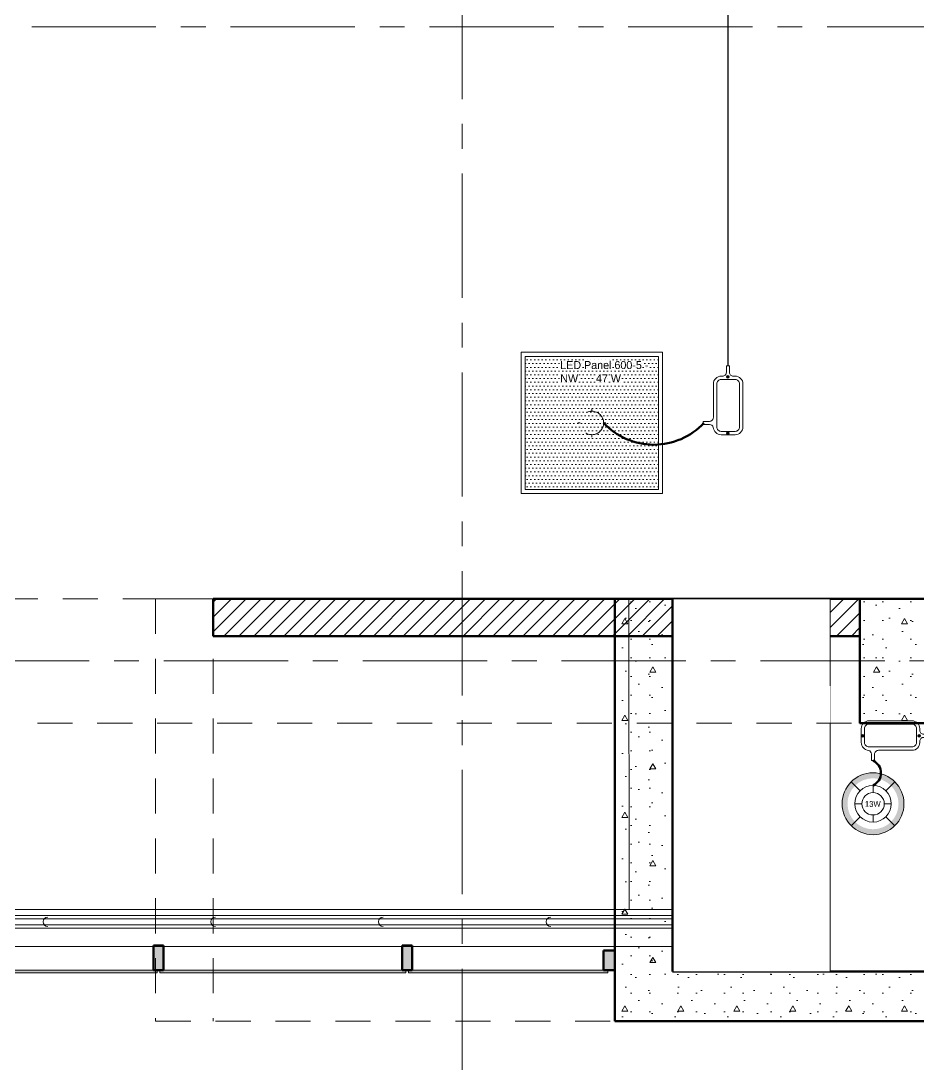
# Model space of a CAD drawing. Header units: inches. Extents: x -38 to 5698, y -33 to 92.
# Drawn here: x 389.295 to 392.904, y 5.827 to 10.026 of the extents above; entities that cross this region are included whole.
import ezdxf
from ezdxf.lldxf.tags import DXFTag

# ---------------------------------------------------------------- set-up
doc = ezdxf.new("R2010")
doc.units = ezdxf.units.IN
doc.header["$MEASUREMENT"] = 0
doc.set_wipeout_variables(frame=1)
for name, pattern in [('CONTINUA', [0]), ('DASHED', [0.75, 0.5, -0.25]), ('Hidden Line', [0.195611, 0.141111, -0.0545]), ('Línea Oculta', [0.195611, 0.141111, -0.0545]), ('Punto & Raya', [0.65, 0.5, -0.075, 0, -0.075]), ('Wipeout_Contour', [1, 0, -1])]:
    doc.linetypes.add(name, pattern=pattern)
for name, color, linetype, lineweight in [('01 IE LUM LED AD DN570C', 1, 'Continuous', 13), ('ALUMBRADO_CONDUIT', 30, 'CONDUIT1', 30), ('CABLEADO EXT.', 3, 'PVCSUBT', 30), ('Luminarias', 5, 'Continuous', 20), ('Simb_Alumbrado', 140, 'CONTINUA', 30)]:
    doc.layers.add(name, color=color, linetype=linetype, lineweight=lineweight)
for name, color, linetype in [('02 _ ARQ _ ALB _ Ejes Generales', 7, 'Continuous'), ('02 _ ARQ _ ALB _ Muros Interiores', 7, 'Continuous'), ('02 _ ARQ _ ZON _ Espacio.3D', 7, 'Continuous'), ('08 _ STR _ EXT _ 06 Columnas', 7, 'Continuous'), ('08 _ STR _ EXT _ 07 Losa Aligerada', 7, 'Continuous'), ('08 _ STR _ EXT _ 08 Placas Inclinadas', 7, 'Continuous'), ('08 _ STR _ EXT _ 09 Vigas', 7, 'Continuous'), ('Acabado - Muros', 7, 'Continuous'), ('Interior - Escaleras & Barandillas', 7, 'Continuous'), ('Marcador - Secciones', 251, 'Continuous')]:
    doc.layers.add(name, color=color, linetype=linetype)
doc.styles.add('{18b73a54-fa43-428c-adcb-c1c7bbdf2c84}', font='Simplex.shx')
tags = doc.linetypes.add('CONDUIT', pattern='A,1.5,-0.210535,["con",{18b73a54-fa43-428c-adcb-c1c7bbdf2c84},S=0.2,R=0,X=0,Y=-0.065594],-0.702384', length=2.412919).pattern_tags.tags
tags[6] = DXFTag(74, 10)
tags = doc.linetypes.add('CONDUIT1', pattern='A,1,-0.19772,["con",{18b73a54-fa43-428c-adcb-c1c7bbdf2c84},S=0.2,R=0,X=0,Y=-0.065594],-0.593642', length=1.791362).pattern_tags.tags
tags[6] = DXFTag(74, 10)
tags = doc.linetypes.add('PVCSUBT', pattern='A,0.6,-0.3,0.6,-0.075691,["PVC",Standard,S=0.2,R=0,X=0,Y=-0.093724],-0.621005', length=2.196696).pattern_tags.tags
tags[10] = DXFTag(74, 10)
pattern_1 = [(0, (370.00005, 6e-09), (0, 0.3897114), [0.024375, -0.200625]), (0, (370.11255, 0.19486), (0, 0.3897114), [0.024375, -0.200625]), (60, (370.00005, 6e-09), (-0.3375, 0.1948557), [0.024375, -0.200625]), (60, (370.22505, 6e-09), (-0.3375, 0.1948557), [0.024375, -0.200625]), (120, (370.02442, 6e-09), (0.3375, 0.1948557), [0.024375, -0.200625]), (120, (370.24942, 6e-09), (0.3375, 0.1948557), [0.024375, -0.200625]), (0, (370.00005, 0.0375), (0, 0.075), [0, -0.075, 0, -0.1125]), (45, (370.03755, 0.0375), (-0.053033, 0.053033), [0, -0.05625, 0, -0.09375])]

# ---------------------------------------------------------------- blocks, each defined once
blk = doc.blocks.new('*U270')
at = {"layer": 'Luminarias', "linetype": 'DASHED', "lineweight": 0, "ltscale": 0.05}
blk.add_lwpolyline([(0, -0.0045), (0, 0.0045)], dxfattribs=at)
blk = doc.blocks.new('*U271')
at = {"color": 0, "linetype": 'ByBlock', "lineweight": -2, "transparency": 16777216}
blk.add_blockref('*U270', (0, 0.05), dxfattribs=at)
for p, rotation in [((-0.05, 0), 90), ((0.05, 0), 269.9999999999999), ((0, -0.05), 180)]:
    blk.add_blockref('*U270', p, dxfattribs=dict(at, rotation=rotation))
blk = doc.blocks.new('PANEL LED 50W')
at = {"layer": 'Luminarias'}
h = blk.add_hatch(dxfattribs=at)
h.set_pattern_fill('DOTS', color=4, scale=0.009097)
h.set_pattern_definition([(0, (0, -2e-14), (0.0072206, 0.01444116), [0, -0.01444116])])
h.paths.add_polyline_path([(-0.2574, -0.2574), (0.2574, -0.2574), (0.2574, 0.2574), (-0.2574, 0.2574)])
h.paths.add_polyline_path([(-0.1296, 0.0974), (0.1849, 0.0974), (0.1849, 0.2469), (-0.1296, 0.2469)], flags=24)
at = {"layer": 'Luminarias', "color": 4, "lineweight": 0}
for points in [[(-0.2729, 0.2729), (0.2729, 0.2729), (0.2729, -0.2729), (-0.2729, -0.2729)], [(-0.2574, -0.2574), (0.2574, -0.2574), (0.2574, 0.2574), (-0.2574, 0.2574)]]:
    blk.add_lwpolyline(points, close=True, dxfattribs=at)
at = {"layer": 'Luminarias', "color": 4, "linetype": 'DASHED', "lineweight": 0, "ltscale": 0.01}
blk.add_circle((0, 0), 0.0455, dxfattribs=at)
at = {"color": 4}
blk.add_blockref('*U271', (0, 0), dxfattribs=at)
at = {"layer": 'Luminarias', "color": 4, "insert": (-0.1218, 0.2392), "char_height": 0.030929, "width": 0.382855, "attachment_point": 1}
blk.add_mtext('{\\Ftxt|c0;LED Panel 600-5 - NW      47 W}', dxfattribs=at)
blk = doc.blocks.new('lumin 47')
at = {"layer": 'ALUMBRADO_CONDUIT', "xscale": 1.041283452965173, "yscale": 1.041283452965173, "zscale": 1.041283452965173}
blk.add_blockref('PANEL LED 50W', (-76.251, 24.2433), dxfattribs=at)
blk = doc.blocks.new('LUM DN570C')
at = {"layer": '01 IE LUM LED AD DN570C'}
h = blk.add_hatch(color=256, dxfattribs=at)
edge = h.paths.add_edge_path()
edge.add_arc((0, 0), 0.1344, 0, 360)
edge = h.paths.add_edge_path(flags=17)
edge.add_arc((0, 0), 0.1108, 0, 360)
for p, q in [((-0.0561, 0.0563), (-0.0949, 0.0952)), ((0.0561, 0.0563), (0.0949, 0.0952)), ((-0.0561, -0.0563), (-0.0949, -0.0952)), ((0.0561, -0.0563), (0.0949, -0.0952))]:
    blk.add_line(p, q, dxfattribs=at)
at = {"layer": '01 IE LUM LED AD DN570C', "ltscale": 0.4}
for p, q in [((0, 0.0487), (0, 0.0795)), ((-0.0487, 0), (-0.0795, 0)), ((0.0487, 0), (0.0795, 0)), ((0, -0.0487), (0, -0.0795))]:
    blk.add_line(p, q, dxfattribs=at)
at = {"layer": '01 IE LUM LED AD DN570C'}
for radius in [0.1344, 0.0795]:
    blk.add_circle((0, 0), radius, dxfattribs=at)
at = {"layer": '01 IE LUM LED AD DN570C', "ltscale": 0.4}
blk.add_circle((0, 0), 0.0487, dxfattribs=at)
at = {"color": 1, "linetype": 'ByBlock', "lineweight": 80, "insert": (-0.0353, 0.0117), "char_height": 0.025, "width": 0.622217, "attachment_point": 1}
blk.add_mtext('13W ', dxfattribs=at)
blk = doc.blocks.new('CAJA OVAL TIPO L')
at = {"layer": 'Simb_Alumbrado', "lineweight": 13}
blk.add_lwpolyline([(-0.0491, -0.079), (-0.0491, -0.0343, -0.380413), (-0.0258, -0.0088), (-0.0258, -0.0088, 0.341426), (-0.0164, 0.0033), (-0.0164, 0.0236), (-0.0063, 0.0236), (-0.0063, 0.0033, 0.414214), (0.0063, -0.0092), (0.1138, -0.0092, -0.414214), (0.1388, -0.0343), (0.1388, -0.0382, 0.414214), (0.1513, -0.0508), (0.1716, -0.0508), (0.1716, -0.0609), (0.1513, -0.0609, 0.414214), (0.1388, -0.0734), (0.1388, -0.079, -0.414214), (0.1138, -0.104), (-0.0241, -0.104, -0.414214), (-0.0491, -0.079, 0.414214)], format="xyb", dxfattribs=at)
blk.add_lwpolyline([(-0.0241, -0.0199), (0.1138, -0.0199, -0.414214), (0.1282, -0.0343), (0.1282, -0.079, -0.414214), (0.1138, -0.0934), (-0.0241, -0.0934, -0.414214), (-0.0384, -0.079), (-0.0384, -0.0343, -0.414214)], format="xyb", close=True, dxfattribs=at)
for points in [[(-0.0483, -0.0558), (-0.0395, -0.0558)], [(-0.0439, -0.0514), (-0.0439, -0.0602)], [(0.1323, -0.0558), (0.1411, -0.0558)], [(0.1367, -0.0514), (0.1367, -0.0602)]]:
    blk.add_lwpolyline(points, dxfattribs=at)
for centre in [(-0.0439, -0.0558), (0.1367, -0.0558)]:
    blk.add_circle(centre, 0.00438, dxfattribs=at)

msp = doc.modelspace()

# ---------------------------------------------------------------- hatches: boundary and pattern name
at = {"layer": '08 _ STR _ EXT _ 08 Placas Inclinadas', "linetype": 'Continuous', "lineweight": 9}
h = msp.add_hatch(dxfattribs=at)
h.set_pattern_fill('HORMIGÓN_EN_MASA_0002', style=0, pattern_type=2)
h.set_pattern_definition(pattern_1)
h.paths.add_polyline_path([(391.9156, 6.1537), (392.5507, 6.2005), (391.9156, 6.2005)])
h = msp.add_hatch(dxfattribs=at)
h.set_pattern_fill('HORMIGÓN_EN_MASA_0002', style=0, pattern_type=2)
h.set_pattern_definition(pattern_1)
h.paths.add_polyline_path([(396.5361, 6.0643), (394.6886, 6.2005), (392.5507, 6.2005), (391.9156, 6.1537), (391.9156, 6.0005), (396.5361, 6.0005)])
h = msp.add_hatch(dxfattribs=at)
h.set_pattern_fill('HORMIGÓN_EN_MASA_0002', style=0, pattern_type=2)
h.set_pattern_definition(pattern_1)
h.paths.add_polyline_path([(391.9156, 6.1537), (391.6846, 6.1367), (391.6846, 6.0005), (391.9156, 6.0005)])
at = {"layer": 'Acabado - Muros', "linetype": 'Continuous', "lineweight": 9}
for points in [[(389.8438, 6.195), (389.8438, 6.205), (388.8538, 6.205), (388.8538, 6.195)], [(390.8438, 6.195), (390.8438, 6.205), (389.8538, 6.205), (389.8538, 6.195)], [(391.6558, 6.195), (391.6558, 6.205), (390.8538, 6.205), (390.8538, 6.195)]]:
    msp.add_hatch(color=250, dxfattribs=at).paths.add_polyline_path(points)

# ---------------------------------------------------------------- linework, layer by layer
at = {"layer": '02 _ ARQ _ ZON _ Espacio.3D', "color": 9, "linetype": 'Continuous', "lineweight": 5, "flags": 128}
msp.add_lwpolyline([(396.5947, 6.2), (396.5947, 7.55), (393.57, 7.55), (393.57, 7.2), (392.67, 7.2), (392.67, 7.55), (392.5507, 7.55), (392.5507, 6.2)], close=True, dxfattribs=at)
at = {"layer": '08 _ STR _ EXT _ 08 Placas Inclinadas', "color": 7, "linetype": 'Continuous', "lineweight": 80}
msp.add_line((391.9156, 6.2005), (394.6886, 6.2005), dxfattribs=at)
at = {"layer": '08 _ STR _ EXT _ 08 Placas Inclinadas', "color": 251, "linetype": 'Línea Oculta', "lineweight": 13, "flags": 128}
msp.add_lwpolyline([(389.8371, 6.0005), (391.6846, 6.0005)], dxfattribs=at)
at = {"layer": '08 _ STR _ EXT _ 08 Placas Inclinadas', "color": 7, "linetype": 'Continuous', "lineweight": 80, "flags": 128}
msp.add_lwpolyline([(391.6846, 6.0005), (396.767, 6.0005)], dxfattribs=at)
at = {"layer": 'Acabado - Muros', "color": 7, "linetype": 'Continuous', "lineweight": 60}
for p, q in [((389.8688, 6.205), (389.8288, 6.205)), ((390.8688, 6.205), (390.8288, 6.205)), ((391.6846, 6.205), (391.6385, 6.205))]:
    msp.add_line(p, q, dxfattribs=at)
at = {"layer": 'Acabado - Muros', "color": 7, "linetype": 'Continuous', "lineweight": 13, "flags": 128}
for points in [[(389.8438, 6.195), (389.8438, 6.205), (388.8538, 6.205), (388.8538, 6.195)], [(390.8438, 6.195), (390.8438, 6.205), (389.8538, 6.205), (389.8538, 6.195)], [(391.6558, 6.195), (391.6558, 6.205), (390.8538, 6.205), (390.8538, 6.195)]]:
    msp.add_lwpolyline(points, close=True, dxfattribs=at)
at = {"layer": 'ALUMBRADO_CONDUIT', "color": 30, "lineweight": 30, "ltscale": 0.4, "true_color": 0xf26722}
msp.add_line((392.139, 11.7971), (392.1391, 8.6372), dxfattribs=at)
at = {"layer": 'CABLEADO EXT.', "color": 3, "lineweight": 80}
for centre, radius, start, end in [((391.8409, 8.5969), 0.2767, 223.1507, 316.8493), ((392.6989, 6.9988), 0.0556, 295.4571, 64.5429)]:
    msp.add_arc(centre, radius, start, end, dxfattribs=at)
at = {"layer": 'Marcador - Secciones', "color": 251, "linetype": 'Punto & Raya', "lineweight": 13}
msp.add_line((374.9384, 10.0018), (416.3507, 10.0018), dxfattribs=at)

# ---------------------------------------------------------------- block references
msp.add_blockref('lumin 47', (467.8426, -15.8356))
at = {"layer": '01 IE LUM LED AD DN570C', "color": 1, "lineweight": 5, "xscale": 0.9263905751172247, "yscale": 0.9263905751172247, "zscale": 0.9263905751172247}
msp.add_blockref('LUM DN570C', (392.7228, 6.875), dxfattribs=at)
at = {"layer": 'ALUMBRADO_CONDUIT', "linetype": 'CONDUIT', "lineweight": 30, "yscale": 1.253906979044094, "zscale": 1.253906979044094}
for p, xscale, rotation in [((392.0691, 8.422), 1.253906979044094, 90), ((392.737, 7.0786), -1.253906979044094, 180)]:
    msp.add_blockref('CAJA OVAL TIPO L', p, dxfattribs=dict(at, xscale=xscale, rotation=rotation))

# ---------------------------------------------------------------- next in the draw order: wipeouts: each hides what was drawn before it
at = {"color": 254, "linetype": 'Wipeout_Contour', "lineweight": 0, "ltscale": 12950.456474}
msp.add_wipeout([(390.0681, 7.55), (392.67, 7.55), (392.67, 7.7), (390.0681, 7.7)], dxfattribs=at).dxf.layer = '02 _ ARQ _ ALB _ Muros Interiores'

# ---------------------------------------------------------------- next in the draw order: hatches: boundary and pattern name
at = {"layer": '02 _ ARQ _ ALB _ Muros Interiores', "linetype": 'Continuous', "lineweight": 5}
h = msp.add_hatch(dxfattribs=at)
h.set_pattern_fill('LADRILLO_COMÚN_0002', color=250, style=0, pattern_type=2)
h.set_pattern_definition([(45, (370.000046, 6e-09), (-0.03005204, 0.03005204), [])])
h.paths.add_polyline_path([(390.0681, 7.55), (392.67, 7.55), (392.67, 7.7), (390.0681, 7.7)])
at = {"layer": '08 _ STR _ EXT _ 06 Columnas', "linetype": 'Continuous', "lineweight": 9}
h = msp.add_hatch(dxfattribs=at)
h.set_pattern_fill('HORMIGÓN_EN_MASA_0002', style=0, pattern_type=2)
h.set_pattern_definition(pattern_1)
h.paths.add_polyline_path([(393.57, 8.1), (393.07, 8.1), (393.07, 7.7), (392.67, 7.7), (392.67, 7.2), (393.57, 7.2)])

# ---------------------------------------------------------------- next in the draw order: linework, layer by layer
at = {"layer": '02 _ ARQ _ ALB _ Muros Interiores', "color": 7, "linetype": 'Continuous', "lineweight": 80, "flags": 128}
for points in [[(392.67, 7.7), (390.0681, 7.7)], [(390.0681, 7.7), (390.0681, 7.55)], [(390.0681, 7.55), (392.67, 7.55)]]:
    msp.add_lwpolyline(points, dxfattribs=at)
at = {"layer": '02 _ ARQ _ ZON _ Espacio.3D', "color": 254, "linetype": 'Continuous', "lineweight": 0, "flags": 128}
msp.add_lwpolyline([(378.22, 17.2999), (378.221, 6.3499), (387.2102, 6.35), (387.2102, 6.45), (391.7425, 6.4499), (391.7406, 7.7), (393.07, 7.7), (393.07, 8.1), (393.57, 8.1), (393.57, 7.7), (394.27, 7.7), (394.27, 9), (393.0701, 9), (393.0701, 17.2996)], dxfattribs=at)
at = {"layer": '08 _ STR _ EXT _ 06 Columnas', "color": 7, "linetype": 'Continuous', "lineweight": 80, "flags": 128}
msp.add_lwpolyline([(393.57, 8.1), (393.57, 7.2), (392.67, 7.2), (392.67, 7.7), (393.07, 7.7), (393.07, 8.1)], close=True, dxfattribs=at)
at = {"layer": '08 _ STR _ EXT _ 07 Losa Aligerada', "color": 254, "linetype": 'Continuous', "lineweight": 18, "flags": 128}
msp.add_lwpolyline([(378.17, 33.82), (378.17, 6.3), (392.3197, 6.3), (392.3197, 6.2), (397.1712, 6.2), (397.1712, 7.2), (407.07, 7.2)], dxfattribs=at)
at = {"layer": '08 _ STR _ EXT _ 08 Placas Inclinadas', "color": 251, "linetype": 'Línea Oculta', "lineweight": 13, "flags": 128}
msp.add_lwpolyline([(389.8371, 7.7), (391.6846, 7.7)], dxfattribs=at)

# ---------------------------------------------------------------- next in the draw order: wipeouts: each hides what was drawn before it
at = {"color": 254, "linetype": 'Wipeout_Contour', "lineweight": 0, "ltscale": 12944.168496}
msp.add_wipeout([(387.4989, 6.3), (392.1007, 6.3), (392.1007, 6.45), (387.4989, 6.45)], dxfattribs=at).dxf.layer = '02 _ ARQ _ ALB _ Muros Interiores'

# ---------------------------------------------------------------- next in the draw order: hatches: boundary and pattern name
at = {"layer": 'Acabado - Muros', "linetype": 'Continuous', "lineweight": 0}
for points in [[(389.8688, 6.305), (389.8288, 6.305), (389.8288, 6.205), (389.8688, 6.205)], [(390.8688, 6.305), (390.8288, 6.305), (390.8288, 6.205), (390.8688, 6.205)], [(391.6385, 6.285), (391.6385, 6.205), (391.6846, 6.205), (391.6846, 6.285)]]:
    msp.add_hatch(color=254, dxfattribs=at).paths.add_polyline_path(points)

# ---------------------------------------------------------------- next in the draw order: linework, layer by layer
at = {"layer": '02 _ ARQ _ ALB _ Muros Interiores', "color": 7, "linetype": 'Continuous', "lineweight": 13, "flags": 128}
for points in [[(387.2102, 6.45), (392.1007, 6.45)], [(392.1007, 6.3), (392.1007, 6.45)], [(387.4989, 6.3), (392.1007, 6.3)]]:
    msp.add_lwpolyline(points, dxfattribs=at)
at = {"layer": '08 _ STR _ EXT _ 08 Placas Inclinadas', "color": 251, "linetype": 'Línea Oculta', "lineweight": 13}
msp.add_line((390.0681, 7.7), (390.0681, 6.0005), dxfattribs=at)
at = {"layer": '08 _ STR _ EXT _ 08 Placas Inclinadas', "color": 7, "linetype": 'Continuous', "lineweight": 80}
msp.add_line((391.6846, 7.7), (391.6846, 6.0005), dxfattribs=at)
at = {"layer": '08 _ STR _ EXT _ 08 Placas Inclinadas', "color": 251, "linetype": 'Línea Oculta', "lineweight": 13, "flags": 128}
msp.add_lwpolyline([(389.8371, 7.7), (389.8371, 6.0005)], dxfattribs=at)
at = {"layer": 'Acabado - Muros', "color": 7, "linetype": 'Continuous', "lineweight": 60}
for p, q in [((389.8288, 6.305), (389.8288, 6.205)), ((389.8688, 6.305), (389.8288, 6.305)), ((389.8688, 6.305), (389.8688, 6.205)), ((390.8688, 6.305), (390.8288, 6.305)), ((390.8288, 6.305), (390.8288, 6.205)), ((390.8688, 6.305), (390.8688, 6.205)), ((391.6385, 6.285), (391.6385, 6.205)), ((391.6846, 6.285), (391.6385, 6.285)), ((391.6846, 6.285), (391.6846, 6.205))]:
    msp.add_line(p, q, dxfattribs=at)
at = {"layer": 'Interior - Escaleras & Barandillas', "color": 161, "linetype": 'Continuous', "lineweight": 13}
for p, q in [((392.1007, 6.425), (387.3676, 6.425)), ((392.1007, 6.375), (392.1007, 6.425)), ((392.1007, 6.4125), (387.3801, 6.4125)), ((387.3801, 6.3875), (392.1007, 6.3875)), ((378.245, 6.375), (392.1007, 6.375))]:
    msp.add_line(p, q, dxfattribs=at)
at = {"layer": 'Interior - Escaleras & Barandillas', "color": 161, "linetype": 'Continuous', "lineweight": 13, "flags": 128}
for points in [[(389.4032, 6.4188, 1), (389.4032, 6.3813, 1)], [(390.0776, 6.4188, 1), (390.0776, 6.3813, 1)], [(390.7519, 6.4188, 1), (390.7519, 6.3813, 1)], [(391.4263, 6.4188, 1), (391.4263, 6.3813, 1)]]:
    msp.add_lwpolyline(points, format="xyb", dxfattribs=at)
at = {"layer": 'Marcador - Secciones', "color": 251, "linetype": 'Punto & Raya', "lineweight": 13}
msp.add_line((391.07, 46.2111), (391.07, 0.8878), dxfattribs=at)

# ---------------------------------------------------------------- next in the draw order: wipeouts: each hides what was drawn before it
at = {"color": 254, "linetype": 'Wipeout_Contour', "lineweight": 0, "ltscale": 12953.907064}
msp.add_wipeout([(392.5507, 6.2005), (392.5507, 7.7), (391.9156, 7.7), (391.9156, 6.2005)], dxfattribs=at).dxf.layer = '08 _ STR _ EXT _ 08 Placas Inclinadas'

# ---------------------------------------------------------------- next in the draw order: hatches: boundary and pattern name
at = {"layer": '08 _ STR _ EXT _ 08 Placas Inclinadas', "linetype": 'Continuous', "lineweight": 9}
h = msp.add_hatch(dxfattribs=at)
h.set_pattern_fill('HORMIGÓN_EN_MASA_0002', style=0, pattern_type=2)
h.set_pattern_definition(pattern_1)
h.paths.add_polyline_path([(391.9156, 6.2005), (391.9156, 7.7), (391.6846, 7.7), (391.6846, 6.2005)])
h = msp.add_hatch(dxfattribs=at)
h.set_pattern_fill('HORMIGÓN_EN_MASA_0002', style=0, pattern_type=2)
h.set_pattern_definition(pattern_1)
h.paths.add_polyline_path([(391.6846, 6.2005), (391.6846, 6.1367), (391.9156, 6.1537), (391.9156, 6.2005)])

# ---------------------------------------------------------------- next in the draw order: linework, layer by layer
at = {"layer": '02 _ ARQ _ ALB _ Ejes Generales', "color": 251, "linetype": 'Punto & Raya', "lineweight": 13}
msp.add_line((425.57, 7.45), (374.8454, 7.45), dxfattribs=at)
at = {"layer": '08 _ STR _ EXT _ 08 Placas Inclinadas', "color": 7, "linetype": 'Continuous', "lineweight": 80}
msp.add_line((391.9156, 6.2005), (391.9156, 7.7), dxfattribs=at)
at = {"layer": '08 _ STR _ EXT _ 08 Placas Inclinadas', "color": 7, "linetype": 'Continuous', "lineweight": 80, "flags": 128}
msp.add_lwpolyline([(391.6846, 7.7), (391.9156, 7.7)], dxfattribs=at)
at = {"layer": '08 _ STR _ EXT _ 08 Placas Inclinadas', "color": 7, "linetype": 'Continuous', "lineweight": 13, "flags": 128}
for points in [[(391.9156, 7.7), (392.5507, 7.7)], [(392.5507, 7.35), (392.5507, 7.7)], [(392.5507, 6.2005), (392.5507, 7.2)]]:
    msp.add_lwpolyline(points, dxfattribs=at)
at = {"layer": '08 _ STR _ EXT _ 09 Vigas', "color": 251, "linetype": 'Hidden Line', "lineweight": 13}
for p, q in [((386.57, 7.7), (393.07, 7.7)), ((421.57, 7.2), (379.07, 7.2))]:
    msp.add_line(p, q, dxfattribs=at)

doc.saveas('drawing.dxf')
